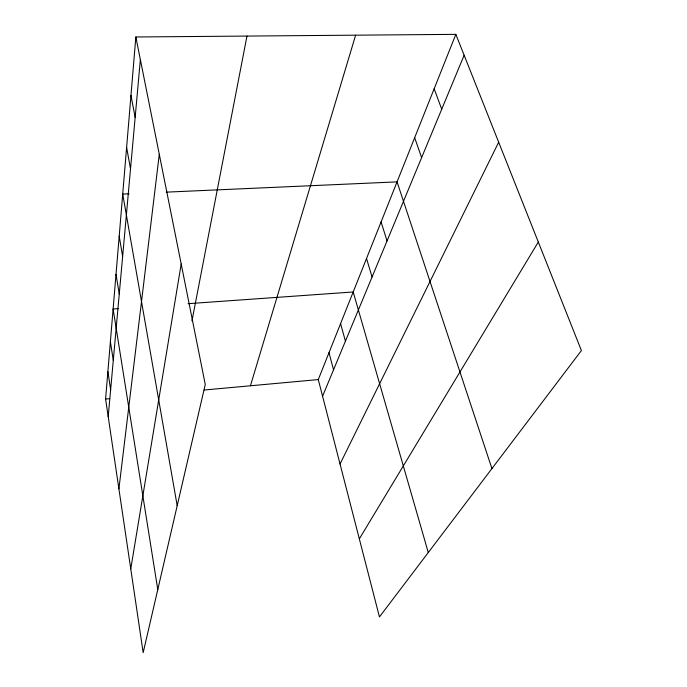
<?xml version="1.0" encoding="UTF-8"?>
<svg xmlns="http://www.w3.org/2000/svg" width="687" height="687" viewBox="0 0 687 687"><rect width="100%" height="100%" fill="white"/><g stroke="black" fill="none" stroke-linecap="round" stroke-linejoin="round"><path stroke-width="1.03" d="M135.846 36.986L205.267 384.48L143.171 652.65L105.592 399.035L135.846 36.986L455.842 34.35L581.408 350.55L379.447 616.943L318.287 379.576L455.842 34.35M108.211 416.708L140.363 59.597M118.903 488.878L159.29 154.309M130.762 568.888L181.196 263.988M191.965 320.889L246.968 36.076M250.437 385.785L355.626 35.174M322.572 396.21L464.137 55.226M340.039 464.008L498.676 142.218M359.327 538.866L538.316 242.03M105.592 399.035L109.774 398.649M204.194 390.01L318.287 379.576M118.439 308.618L113.115 308.995L157.778 589.575M188.075 303.68L353.187 291.975L428.276 552.528M129.096 193.803L122.724 194.086L177.194 505.709M166.263 192.145L397.06 181.875L491.926 468.586M434.15 88.795L441.724 109.207M414.665 137.701L421.62 157.624M381.087 221.961L387.047 240.905M366.523 258.518L372.071 276.981M340.58 323.611L345.432 341.138M328.987 352.714L333.538 369.786M130.968 95.39L135.159 117.443M126.623 147.43L130.521 168.908M119.203 236.156L122.638 256.483M116.017 274.285L119.255 294.053M110.384 341.654L113.286 360.34M107.885 371.555L110.641 389.727"/></g></svg>
